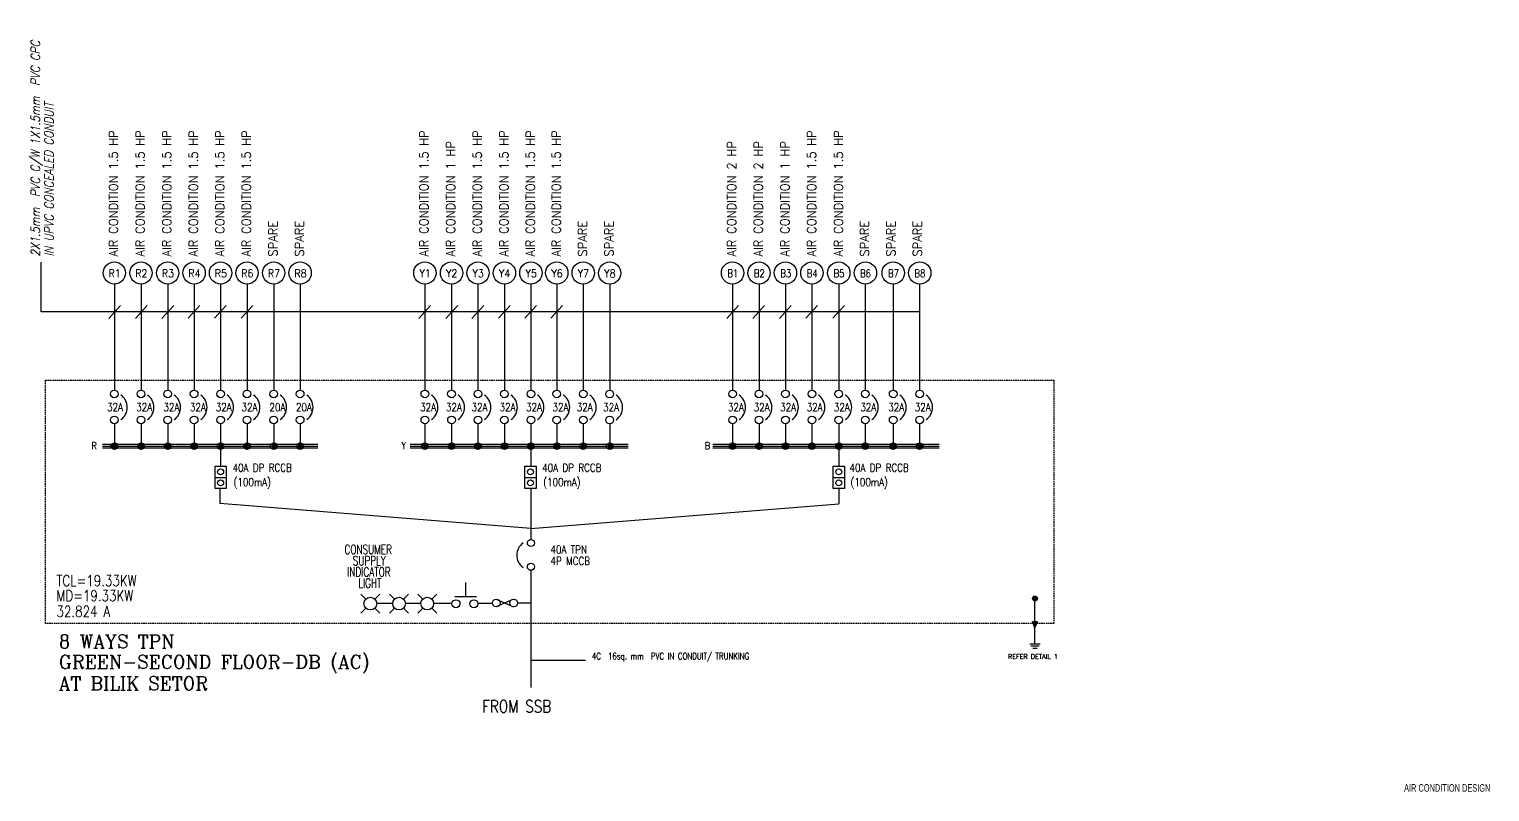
# Model space of a CAD drawing. Header units: inches. Extents: x -86408137 to 595769, y 1041006 to 3160331.
# Drawn here: x 389737 to 463115, y 1107841 to 1146161 of the extents above; entities that cross this region are included whole.
import ezdxf
from ezdxf.enums import TextEntityAlignment as Align

# ---------------------------------------------------------------- set-up
doc = ezdxf.new("R2010")
doc.units = ezdxf.units.IN
doc.header["$MEASUREMENT"] = 0
doc.linetypes.add('HIDDEN', pattern=[0.375, 0.25, -0.125])
for name, color, linetype in [('$_KOD', 7, 'Continuous'), ('BANGUNAN', 4, 'Continuous'), ('BORDER', 6, 'Continuous'), ('LAMPU', 7, 'Continuous'), ('LYT', 7, 'Continuous')]:
    doc.layers.add(name, color=color, linetype=linetype)
doc.styles.add('ITALICC', font='ITALICC.SHX', dxfattribs={"width": 0.7})
doc.styles.add('ROMANC', font='ROMANC', dxfattribs={"width": 0.8, "height": 250})
doc.styles.add('ROMAND', font='ROMAND', dxfattribs={"width": 0.75, "height": 600})
doc.styles.add('ROMANS', font='ROMANS', dxfattribs={"width": 0.7})
doc.styles.add('SANSSERIF', font='SAS_____.pfb', dxfattribs={"width": 0.7, "height": 700})

msp = doc.modelspace()

# ---------------------------------------------------------------- linework, layer by layer
at = {"layer": '$_KOD', "color": 3, "linetype": 'Continuous'}
for p, q in [((390344, 1131960, 0), (390344, 1134450, 0)), ((394332, 1132274, 0), (393739, 1131632, 0)), ((395667, 1132274, 0), (395074, 1131632, 0)), ((397001, 1132274, 0), (396408, 1131632, 0)), ((398310, 1132282, 0), (397717, 1131640, 0)), ((399639, 1132282, 0), (399046, 1131640, 0)), ((400978, 1132282, 0), (400385, 1131640, 0)), ((409906, 1132274, 0), (409313, 1131632, 0)), ((411265, 1132274, 0), (410672, 1131632, 0)), ((412575, 1132274, 0), (411982, 1131632, 0)), ((413899, 1132279, 0), (413306, 1131637, 0)), ((415228, 1132278, 0), (414635, 1131636, 0)), ((416529, 1132278, 0), (415936, 1131636, 0)), ((425374, 1132274, 0), (424781, 1131632, 0)), ((426684, 1132274, 0), (426091, 1131632, 0)), ((428019, 1132274, 0), (427425, 1131632, 0)), ((429348, 1132275, 0), (428755, 1131633, 0)), ((430696, 1132275, 0), (430103, 1131633, 0)), ((434472, 1131963, 0), (390344, 1131960, 0))]:
    msp.add_line(p, q, dxfattribs=at)
at = {"color": 0}
for p, q in [((393867, 1125281, 0), (393867, 1125140, 0)), ((393900, 1125328, 0), (393900, 1125093, 0)), ((393934, 1125354, 0), (393934, 1125067, 0)), ((393967, 1125369, 0), (393967, 1125052, 0)), ((394001, 1125375, 0), (394001, 1125046, 0)), ((394034, 1125375, 0), (394034, 1125046, 0)), ((394068, 1125368, 0), (394068, 1125053, 0)), ((394101, 1125353, 0), (394101, 1125068, 0)), ((394135, 1125326, 0), (394135, 1125095, 0)), ((394168, 1125276, 0), (394168, 1125145, 0)), ((395205, 1125281, 0), (395205, 1125140, 0)), ((395239, 1125328, 0), (395239, 1125093, 0)), ((395272, 1125354, 0), (395272, 1125067, 0)), ((395306, 1125369, 0), (395306, 1125052, 0)), ((395339, 1125375, 0), (395339, 1125046, 0)), ((395373, 1125375, 0), (395373, 1125046, 0)), ((395406, 1125368, 0), (395406, 1125053, 0)), ((395440, 1125353, 0), (395440, 1125068, 0)), ((395473, 1125326, 0), (395473, 1125095, 0)), ((395507, 1125276, 0), (395507, 1125145, 0)), ((396544, 1125281, 0), (396544, 1125140, 0)), ((396577, 1125328, 0), (396577, 1125093, 0)), ((396611, 1125354, 0), (396611, 1125067, 0)), ((396645, 1125369, 0), (396645, 1125052, 0)), ((396678, 1125375, 0), (396678, 1125046, 0)), ((396712, 1125375, 0), (396712, 1125046, 0)), ((396745, 1125368, 0), (396745, 1125053, 0)), ((396779, 1125353, 0), (396779, 1125068, 0)), ((396812, 1125326, 0), (396812, 1125095, 0)), ((396846, 1125276, 0), (396846, 1125145, 0)), ((397873, 1125281, 0), (397873, 1125140, 0)), ((397907, 1125328, 0), (397907, 1125093, 0)), ((397940, 1125354, 0), (397940, 1125067, 0)), ((397974, 1125369, 0), (397974, 1125052, 0)), ((398007, 1125375, 0), (398007, 1125046, 0)), ((398041, 1125375, 0), (398041, 1125046, 0)), ((398074, 1125368, 0), (398074, 1125053, 0)), ((398108, 1125353, 0), (398108, 1125068, 0)), ((398141, 1125326, 0), (398141, 1125095, 0)), ((398175, 1125276, 0), (398175, 1125145, 0)), ((399269, 1125354, 0), (399269, 1125067, 0)), ((399303, 1125369, 0), (399303, 1125052, 0)), ((399336, 1125375, 0), (399336, 1125046, 0)), ((399370, 1125375, 0), (399370, 1125046, 0)), ((399403, 1125368, 0), (399403, 1125053, 0)), ((399437, 1125353, 0), (399437, 1125068, 0)), ((400531, 1125281, 0), (400531, 1125140, 0)), ((400565, 1125328, 0), (400565, 1125093, 0)), ((400598, 1125354, 0), (400598, 1125067, 0)), ((400632, 1125369, 0), (400632, 1125052, 0)), ((400666, 1125375, 0), (400666, 1125046, 0)), ((400699, 1125375, 0), (400699, 1125046, 0)), ((400733, 1125368, 0), (400733, 1125053, 0)), ((400766, 1125353, 0), (400766, 1125068, 0)), ((400800, 1125326, 0), (400800, 1125095, 0)), ((400833, 1125276, 0), (400833, 1125145, 0)), ((401937, 1125354, 0), (401937, 1125067, 0)), ((401971, 1125369, 0), (401971, 1125052, 0)), ((402004, 1125375, 0), (402004, 1125046, 0)), ((402038, 1125375, 0), (402038, 1125046, 0)), ((402071, 1125368, 0), (402071, 1125053, 0)), ((402105, 1125353, 0), (402105, 1125068, 0)), ((403266, 1125354, 0), (403266, 1125067, 0)), ((403300, 1125369, 0), (403300, 1125052, 0)), ((403333, 1125375, 0), (403333, 1125046, 0)), ((403367, 1125375, 0), (403367, 1125046, 0)), ((403400, 1125368, 0), (403400, 1125053, 0)), ((403434, 1125353, 0), (403434, 1125068, 0)), ((409465, 1125281, 0), (409465, 1125140, 0)), ((409499, 1125328, 0), (409499, 1125093, 0)), ((409532, 1125354, 0), (409532, 1125067, 0)), ((409566, 1125369, 0), (409566, 1125052, 0)), ((409599, 1125375, 0), (409599, 1125046, 0)), ((409633, 1125375, 0), (409633, 1125046, 0)), ((409666, 1125368, 0), (409666, 1125053, 0)), ((409700, 1125353, 0), (409700, 1125068, 0)), ((409733, 1125326, 0), (409733, 1125095, 0)), ((409767, 1125276, 0), (409767, 1125145, 0)), ((410804, 1125281, 0), (410804, 1125140, 0)), ((410837, 1125328, 0), (410837, 1125093, 0)), ((410871, 1125354, 0), (410871, 1125067, 0)), ((410904, 1125369, 0), (410904, 1125052, 0)), ((410938, 1125375, 0), (410938, 1125046, 0)), ((410972, 1125375, 0), (410972, 1125046, 0)), ((411005, 1125368, 0), (411005, 1125053, 0)), ((411039, 1125353, 0), (411039, 1125068, 0)), ((411072, 1125326, 0), (411072, 1125095, 0)), ((411106, 1125276, 0), (411106, 1125145, 0)), ((412133, 1125281, 0), (412133, 1125140, 0)), ((412167, 1125328, 0), (412167, 1125093, 0)), ((412200, 1125354, 0), (412200, 1125067, 0)), ((412234, 1125369, 0), (412234, 1125052, 0)), ((412267, 1125375, 0), (412267, 1125046, 0)), ((412301, 1125375, 0), (412301, 1125046, 0)), ((412334, 1125368, 0), (412334, 1125053, 0)), ((412368, 1125353, 0), (412368, 1125068, 0)), ((412399, 1125322, 0), (412399, 1125090, 0)), ((412432, 1125272, 0), (412432, 1125140, 0)), ((413500, 1125281, 0), (413500, 1125140, 0)), ((413533, 1125328, 0), (413533, 1125093, 0)), ((413563, 1125369, 0), (413563, 1125052, 0)), ((413567, 1125354, 0), (413567, 1125067, 0)), ((413596, 1125375, 0), (413596, 1125046, 0)), ((413630, 1125375, 0), (413630, 1125046, 0)), ((413663, 1125368, 0), (413663, 1125053, 0)), ((413697, 1125353, 0), (413697, 1125068, 0)), ((413730, 1125326, 0), (413730, 1125095, 0)), ((413764, 1125276, 0), (413764, 1125145, 0)), ((414791, 1125281, 0), (414791, 1125140, 0)), ((414791, 1125281, 0), (414791, 1125140, 0)), ((414825, 1125328, 0), (414825, 1125093, 0)), ((414825, 1125328, 0), (414825, 1125093, 0)), ((414858, 1125354, 0), (414858, 1125067, 0)), ((414858, 1125354, 0), (414858, 1125067, 0)), ((414892, 1125369, 0), (414892, 1125052, 0)), ((414892, 1125369, 0), (414892, 1125052, 0)), ((414925, 1125375, 0), (414925, 1125046, 0)), ((414925, 1125375, 0), (414925, 1125046, 0)), ((414959, 1125375, 0), (414959, 1125046, 0)), ((414959, 1125375, 0), (414959, 1125046, 0)), ((414992, 1125368, 0), (414992, 1125053, 0)), ((414992, 1125368, 0), (414992, 1125053, 0)), ((415026, 1125353, 0), (415026, 1125068, 0)), ((415026, 1125353, 0), (415026, 1125068, 0)), ((415060, 1125326, 0), (415060, 1125095, 0)), ((415060, 1125326, 0), (415060, 1125095, 0)), ((415093, 1125276, 0), (415093, 1125145, 0)), ((415093, 1125276, 0), (415093, 1125145, 0)), ((416092, 1125281, 0), (416092, 1125140, 0)), ((416125, 1125328, 0), (416125, 1125093, 0)), ((416159, 1125354, 0), (416159, 1125067, 0)), ((416192, 1125369, 0), (416192, 1125052, 0)), ((416226, 1125375, 0), (416226, 1125046, 0)), ((416259, 1125375, 0), (416259, 1125046, 0)), ((416293, 1125368, 0), (416293, 1125053, 0)), ((416326, 1125353, 0), (416326, 1125068, 0)), ((416360, 1125326, 0), (416360, 1125095, 0)), ((416394, 1125276, 0), (416394, 1125145, 0)), ((417488, 1125354, 0), (417488, 1125067, 0)), ((417522, 1125369, 0), (417522, 1125052, 0)), ((417555, 1125375, 0), (417555, 1125046, 0)), ((417589, 1125375, 0), (417589, 1125046, 0)), ((417622, 1125368, 0), (417622, 1125053, 0)), ((417656, 1125353, 0), (417656, 1125068, 0)), ((418817, 1125349, 0), (418817, 1125063, 0)), ((418851, 1125364, 0), (418851, 1125048, 0)), ((418884, 1125371, 0), (418884, 1125041, 0)), ((418918, 1125371, 0), (418918, 1125041, 0)), ((418951, 1125363, 0), (418951, 1125049, 0)), ((418985, 1125348, 0), (418985, 1125064, 0)), ((424923, 1125281, 0), (424923, 1125140, 0)), ((424957, 1125328, 0), (424957, 1125093, 0)), ((424990, 1125354, 0), (424990, 1125067, 0)), ((425024, 1125369, 0), (425024, 1125052, 0)), ((425057, 1125375, 0), (425057, 1125046, 0)), ((425091, 1125375, 0), (425091, 1125046, 0)), ((425124, 1125368, 0), (425124, 1125053, 0)), ((425158, 1125353, 0), (425158, 1125068, 0)), ((425191, 1125326, 0), (425191, 1125095, 0)), ((425225, 1125276, 0), (425225, 1125145, 0)), ((426252, 1125281, 0), (426252, 1125140, 0)), ((426286, 1125328, 0), (426286, 1125093, 0)), ((426319, 1125354, 0), (426319, 1125067, 0)), ((426353, 1125369, 0), (426353, 1125052, 0)), ((426386, 1125375, 0), (426386, 1125046, 0)), ((426420, 1125375, 0), (426420, 1125046, 0)), ((426453, 1125368, 0), (426453, 1125053, 0)), ((426487, 1125353, 0), (426487, 1125068, 0)), ((426520, 1125326, 0), (426520, 1125095, 0)), ((426554, 1125276, 0), (426554, 1125145, 0)), ((427581, 1125281, 0), (427581, 1125140, 0)), ((427615, 1125328, 0), (427615, 1125093, 0)), ((427648, 1125354, 0), (427648, 1125067, 0)), ((427682, 1125369, 0), (427682, 1125052, 0)), ((427716, 1125375, 0), (427716, 1125046, 0)), ((427749, 1125375, 0), (427749, 1125046, 0)), ((427783, 1125368, 0), (427783, 1125053, 0)), ((427816, 1125353, 0), (427816, 1125068, 0)), ((427850, 1125326, 0), (427850, 1125095, 0)), ((427883, 1125276, 0), (427883, 1125145, 0)), ((428911, 1125281, 0), (428911, 1125140, 0)), ((428944, 1125328, 0), (428944, 1125093, 0)), ((428978, 1125354, 0), (428978, 1125067, 0)), ((429011, 1125369, 0), (429011, 1125052, 0)), ((429045, 1125375, 0), (429045, 1125046, 0)), ((429078, 1125375, 0), (429078, 1125046, 0)), ((429112, 1125368, 0), (429112, 1125053, 0)), ((429145, 1125353, 0), (429145, 1125068, 0)), ((429179, 1125326, 0), (429179, 1125095, 0)), ((429212, 1125276, 0), (429212, 1125145, 0)), ((430259, 1125281, 0), (430259, 1125140, 0)), ((430260, 1125281, 0), (430260, 1125140, 0)), ((430292, 1125328, 0), (430292, 1125093, 0)), ((430294, 1125328, 0), (430294, 1125093, 0)), ((430326, 1125354, 0), (430326, 1125067, 0)), ((430327, 1125354, 0), (430327, 1125067, 0)), ((430359, 1125369, 0), (430359, 1125052, 0)), ((430361, 1125369, 0), (430361, 1125052, 0)), ((430393, 1125375, 0), (430393, 1125046, 0)), ((430394, 1125375, 0), (430394, 1125046, 0)), ((430426, 1125375, 0), (430426, 1125046, 0)), ((430428, 1125375, 0), (430428, 1125046, 0)), ((430460, 1125368, 0), (430460, 1125053, 0)), ((430461, 1125368, 0), (430461, 1125053, 0)), ((430494, 1125353, 0), (430494, 1125068, 0)), ((430495, 1125353, 0), (430495, 1125068, 0)), ((430527, 1125326, 0), (430527, 1125095, 0)), ((430528, 1125326, 0), (430528, 1125095, 0)), ((430561, 1125276, 0), (430561, 1125145, 0)), ((430562, 1125276, 0), (430562, 1125145, 0)), ((431588, 1125281, 0), (431588, 1125140, 0)), ((431622, 1125328, 0), (431622, 1125093, 0)), ((431655, 1125354, 0), (431655, 1125067, 0)), ((431689, 1125369, 0), (431689, 1125052, 0)), ((431722, 1125375, 0), (431722, 1125046, 0)), ((431756, 1125375, 0), (431756, 1125046, 0)), ((431789, 1125368, 0), (431789, 1125053, 0)), ((431823, 1125353, 0), (431823, 1125068, 0)), ((431856, 1125326, 0), (431856, 1125095, 0)), ((431890, 1125276, 0), (431890, 1125145, 0)), ((433026, 1125328, 0), (433026, 1125093, 0)), ((433060, 1125354, 0), (433060, 1125067, 0)), ((433093, 1125369, 0), (433093, 1125052, 0)), ((433127, 1125375, 0), (433127, 1125046, 0)), ((433160, 1125375, 0), (433160, 1125046, 0)), ((433194, 1125368, 0), (433194, 1125053, 0)), ((433227, 1125353, 0), (433227, 1125068, 0)), ((433261, 1125326, 0), (433261, 1125095, 0)), ((434356, 1125328, 0), (434356, 1125093, 0)), ((434389, 1125354, 0), (434389, 1125067, 0)), ((434423, 1125369, 0), (434423, 1125052, 0)), ((434456, 1125375, 0), (434456, 1125046, 0)), ((434490, 1125375, 0), (434490, 1125046, 0)), ((434523, 1125368, 0), (434523, 1125053, 0)), ((434557, 1125353, 0), (434557, 1125068, 0)), ((434590, 1125326, 0), (434590, 1125095, 0))]:
    msp.add_line(p, q, dxfattribs=at)
at = {"linetype": 'Continuous'}
for p, q in [((411668, 1117635, 0), (411668, 1118358, 0)), ((412213, 1117645, 0), (411121, 1117645, 0)), ((413013, 1117298, 0), (412259, 1117298, 0))]:
    msp.add_line(p, q, dxfattribs=at)
for p, q in [((406398, 1117776, 0), (406649, 1117525, 0)), ((407354, 1117776, 0), (407103, 1117525, 0)), ((407839, 1117776, 0), (408091, 1117525, 0)), ((408796, 1117776, 0), (408544, 1117525, 0)), ((409254, 1117776, 0), (409506, 1117525, 0)), ((410211, 1117776, 0), (409959, 1117525, 0)), ((406649, 1117072, 0), (406398, 1116820, 0)), ((407103, 1117072, 0), (407354, 1116820, 0)), ((407997, 1117298, 0), (407197, 1117298, 0)), ((408091, 1117072, 0), (407839, 1116820, 0)), ((408544, 1117072, 0), (408796, 1116820, 0)), ((409412, 1117298, 0), (408638, 1117298, 0)), ((409506, 1117072, 0), (409254, 1116820, 0)), ((409959, 1117072, 0), (410211, 1116820, 0)), ((410971, 1117298, 0), (410053, 1117298, 0)), ((414074, 1117521, 0), (413204, 1117135, 0)), ((413204, 1117521, 0), (414074, 1117135, 0)), ((414246, 1117328, 0), (414941, 1117328, 0))]:
    msp.add_line(p, q)
for centre, major_axis, start_param, end_param in [((406876, 1117298, 0), (-321, 0), 3.142456, 9.425641), ((408318, 1117298, 0), (-321, 0), 3.142456, 9.425641), ((409733, 1117298, 0), (-321, 0), 3.142257450994299, 9.425442758173885), ((411175, 1117290, 0), (204, 0), -0.000944, 6.282241), ((412077, 1117290, 0), (204, 0), -0.000944, 6.282241), ((413204, 1117328, 0), (193, 0), -0.001295, 6.28189), ((414074, 1117328, 0), (193, 0), -0.002365596403363535, 6.280819710776223)]:
    msp.add_ellipse(centre, major_axis=major_axis, ratio=1, start_param=start_param, end_param=end_param)
at = {"layer": 'BANGUNAN', "color": 255, "linetype": 'Continuous'}
for p, q in [((394016, 1133351, 0), (394016, 1128027, 0)), ((395355, 1133351, 0), (395355, 1128027, 0)), ((396694, 1133351, 0), (396694, 1128027, 0)), ((398023, 1133351, 0), (398023, 1128027, 0)), ((399352, 1133351, 0), (399352, 1128027, 0)), ((400681, 1133351, 0), (400681, 1128027, 0)), ((402020, 1133351, 0), (402020, 1128027, 0)), ((403349, 1133351, 0), (403349, 1128027, 0)), ((409615, 1133351, 0), (409615, 1128027, 0)), ((410953, 1133351, 0), (410953, 1128027, 0)), ((412283, 1133351, 0), (412283, 1128027, 0)), ((413612, 1133351, 0), (413612, 1128027, 0)), ((414941, 1133351, 0), (414941, 1128027, 0)), ((416241, 1133351, 0), (416241, 1128027, 0)), ((417570, 1133351, 0), (417572, 1128027, 0)), ((418900, 1133347, 0), (418902, 1128023, 0)), ((425073, 1133351, 0), (425073, 1128027, 0)), ((426402, 1133351, 0), (426402, 1128027, 0)), ((427731, 1133351, 0), (427731, 1128027, 0)), ((429060, 1133351, 0), (429060, 1128027, 0)), ((430408, 1133351, 0), (430408, 1128027, 0)), ((431738, 1133351, 0), (431738, 1128027, 0)), ((433142, 1133351, 0), (433142, 1128027, 0)), ((434472, 1133351, 0), (434472, 1128027, 0)), ((394016, 1126334, 0), (394016, 1125210, 0)), ((395355, 1126334, 0), (395355, 1125210, 0)), ((396694, 1126334, 0), (396694, 1125210, 0)), ((398023, 1126334, 0), (398023, 1125210, 0)), ((399352, 1126334, 0), (399352, 1125210, 0)), ((400681, 1126334, 0), (400681, 1125210, 0)), ((402020, 1126334, 0), (402020, 1125210, 0)), ((403349, 1126334, 0), (403349, 1125210, 0)), ((409615, 1126334, 0), (409615, 1125210, 0)), ((410954, 1126334, 0), (410954, 1125210, 0)), ((412283, 1126334, 0), (412283, 1125210, 0)), ((413612, 1126334, 0), (413612, 1125210, 0)), ((414941, 1126334, 0), (414941, 1125210, 0)), ((416242, 1126334, 0), (416242, 1125210, 0)), ((417571, 1126334, 0), (417571, 1125210, 0)), ((418900, 1126330, 0), (418900, 1125206, 0)), ((425073, 1126334, 0), (425073, 1125210, 0)), ((426402, 1126334, 0), (426402, 1125210, 0)), ((427731, 1126334, 0), (427731, 1125210, 0)), ((429060, 1126334, 0), (429060, 1125210, 0)), ((430409, 1126334, 0), (430409, 1125210, 0)), ((431738, 1126334, 0), (431738, 1125210, 0)), ((433143, 1126334, 0), (433143, 1125210, 0)), ((434472, 1126334, 0), (434472, 1125210, 0)), ((393419, 1125304, 0), (404237, 1125304, 0)), ((393419, 1125210, 0), (404237, 1125210, 0)), ((393419, 1125117, 0), (404237, 1125117, 0)), ((408883, 1125304, 0), (419832, 1125304, 0)), ((408883, 1125210, 0), (419832, 1125210, 0)), ((408883, 1125117, 0), (419832, 1125117, 0)), ((424087, 1125304, 0), (435454, 1125304, 0)), ((424087, 1125210, 0), (435454, 1125210, 0)), ((424087, 1125117, 0), (435454, 1125117, 0)), ((440266, 1116086, 0), (440143, 1116390, 0)), ((440266, 1116086, 0), (440390, 1116390, 0))]:
    msp.add_line(p, q, dxfattribs=at)
at = {"layer": 'BANGUNAN', "color": 255}
for p, q in [((399351, 1125210, 0), (399351, 1124202, 0)), ((414941, 1125210, 0), (414941, 1124202, 0)), ((430410, 1125210, 0), (430410, 1124202, 0)), ((399072, 1123077, 0), (399072, 1124202, 0)), ((399072, 1124202, 0), (399635, 1124202, 0)), ((399635, 1124202, 0), (399635, 1123077, 0)), ((414635, 1124202, 0), (415198, 1124202, 0)), ((414635, 1123077, 0), (414635, 1124202, 0)), ((415198, 1124202, 0), (415198, 1123077, 0)), ((430127, 1124202, 0), (430690, 1124202, 0)), ((430127, 1123077, 0), (430127, 1124202, 0)), ((430690, 1124202, 0), (430690, 1123077, 0)), ((399072, 1123640, 0), (399635, 1123640, 0)), ((414635, 1123640, 0), (415198, 1123640, 0)), ((430127, 1123640, 0), (430690, 1123640, 0)), ((399635, 1123077, 0), (399072, 1123077, 0)), ((399322, 1123077, 0), (399322, 1122332, 0)), ((415198, 1123077, 0), (414635, 1123077, 0)), ((414941, 1123077, 0), (414941, 1120518, 0)), ((430690, 1123077, 0), (430127, 1123077, 0)), ((430416, 1123067, 0), (430416, 1122317, 0)), ((414941, 1121070, 0), (399322, 1122332, 0)), ((414941, 1121070, 0), (430416, 1122317, 0)), ((414941, 1118972, 0), (414941, 1113078, 0)), ((440143, 1117550, 0), (440270, 1117676, 0)), ((440144, 1117570, 0), (440250, 1117675, 0)), ((440145, 1117533, 0), (440287, 1117675, 0)), ((440149, 1117518, 0), (440302, 1117671, 0)), ((440150, 1117594, 0), (440226, 1117669, 0)), ((440154, 1117504, 0), (440315, 1117666, 0)), ((440160, 1117492, 0), (440328, 1117660, 0)), ((440167, 1117481, 0), (440339, 1117652, 0)), ((440176, 1117470, 0), (440349, 1117644, 0)), ((440185, 1117461, 0), (440358, 1117635, 0)), ((440195, 1117453, 0), (440367, 1117624, 0)), ((440207, 1117446, 0), (440374, 1117613, 0)), ((440219, 1117440, 0), (440380, 1117600, 0)), ((440233, 1117435, 0), (440385, 1117586, 0)), ((440249, 1117432, 0), (440388, 1117571, 0)), ((440266, 1117431, 0), (440389, 1117554, 0)), ((440266, 1115273, 0), (440266, 1117553, 0)), ((440286, 1117432, 0), (440388, 1117534, 0)), ((440312, 1117439, 0), (440380, 1117508, 0)), ((440143, 1116390, 0), (440390, 1116390, 0)), ((440146, 1116381, 0), (440156, 1116390, 0)), ((440152, 1116367, 0), (440175, 1116390, 0)), ((440157, 1116354, 0), (440193, 1116390, 0)), ((440163, 1116341, 0), (440212, 1116390, 0)), ((440168, 1116328, 0), (440231, 1116390, 0)), ((440173, 1116314, 0), (440249, 1116390, 0)), ((440179, 1116301, 0), (440268, 1116390, 0)), ((440184, 1116288, 0), (440286, 1116390, 0)), ((440189, 1116275, 0), (440305, 1116390, 0)), ((440195, 1116262, 0), (440324, 1116390, 0)), ((440200, 1116248, 0), (440342, 1116390, 0)), ((440206, 1116235, 0), (440361, 1116390, 0)), ((440211, 1116222, 0), (440379, 1116390, 0)), ((440216, 1116209, 0), (440385, 1116377, 0)), ((440222, 1116195, 0), (440372, 1116345, 0)), ((440227, 1116182, 0), (440359, 1116314, 0)), ((440232, 1116169, 0), (440346, 1116283, 0)), ((440238, 1116156, 0), (440334, 1116251, 0)), ((440243, 1116142, 0), (440321, 1116220, 0)), ((440249, 1116129, 0), (440308, 1116189, 0)), ((440254, 1116116, 0), (440295, 1116157, 0)), ((440259, 1116103, 0), (440283, 1116126, 0)), ((440265, 1116090, 0), (440270, 1116095, 0)), ((440003, 1115273, 0), (440529, 1115273, 0)), ((440056, 1115168, 0), (440477, 1115168, 0)), ((440161, 1115062, 0), (440372, 1115062, 0))]:
    msp.add_line(p, q, dxfattribs=at)
at = {"layer": 'BANGUNAN', "color": 4, "linetype": 'HIDDEN', "ltscale": 300, "elevation": 0}
msp.add_lwpolyline([(390563, 1128520), (441217, 1128520), (441217, 1116296), (390563, 1116296)], close=True, dxfattribs=at)
at = {"layer": 'BANGUNAN', "color": 255, "linetype": 'Continuous'}
for centre, radius in [((394016, 1133912, 0), 561), ((395355, 1133912, 0), 561), ((396694, 1133912, 0), 561), ((398023, 1133912, 0), 561), ((399352, 1133912, 0), 561), ((400681, 1133912, 0), 561), ((402020, 1133912, 0), 561), ((403349, 1133912, 0), 561), ((409615, 1133912, 0), 561), ((410953, 1133912, 0), 561), ((412283, 1133912, 0), 561), ((413612, 1133912, 0), 561), ((414941, 1133912, 0), 561), ((416241, 1133912, 0), 561), ((417570, 1133912, 0), 561), ((418900, 1133908, 0), 561), ((425073, 1133912, 0), 561), ((426402, 1133912, 0), 561), ((427731, 1133912, 0), 561), ((429060, 1133912, 0), 561), ((430408, 1133912, 0), 561), ((431747, 1133912, 0), 561), ((433142, 1133912, 0), 561), ((434481, 1133912, 0), 561), ((394016, 1127834, 0), 193), ((395355, 1127834, 0), 193), ((396694, 1127834, 0), 193), ((398023, 1127834, 0), 193), ((399352, 1127834, 0), 193), ((400681, 1127834, 0), 193), ((402020, 1127834, 0), 193), ((403349, 1127834, 0), 193), ((409615, 1127834, 0), 193), ((410953, 1127834, 0), 193), ((412283, 1127834, 0), 193), ((413612, 1127834, 0), 193), ((414941, 1127834, 0), 193), ((416241, 1127834, 0), 193), ((417570, 1127834, 0), 193), ((418900, 1127829, 0), 193), ((425073, 1127834, 0), 193), ((426402, 1127834, 0), 193), ((427731, 1127834, 0), 193), ((429060, 1127834, 0), 193), ((430408, 1127834, 0), 193), ((431738, 1127834, 0), 193), ((433142, 1127834, 0), 193), ((434472, 1127834, 0), 193), ((394016, 1126527, 0), 193), ((395355, 1126527, 0), 193), ((396694, 1126527, 0), 193), ((398023, 1126527, 0), 193), ((399352, 1126527, 0), 193), ((400681, 1126527, 0), 193), ((402020, 1126527, 0), 193), ((403349, 1126527, 0), 193), ((409615, 1126527, 0), 193), ((410954, 1126527, 0), 193), ((412283, 1126527, 0), 193), ((413612, 1126527, 0), 193), ((414941, 1126527, 0), 193), ((416242, 1126527, 0), 193), ((417571, 1126527, 0), 193), ((418900, 1126523, 0), 193), ((425073, 1126527, 0), 193), ((426402, 1126527, 0), 193), ((427731, 1126527, 0), 193), ((429060, 1126527, 0), 193), ((430409, 1126527, 0), 193), ((431738, 1126527, 0), 193), ((433143, 1126527, 0), 193), ((434472, 1126527, 0), 193), ((394016, 1125210, 0), 166), ((395355, 1125210, 0), 166), ((396694, 1125210, 0), 166), ((398023, 1125210, 0), 166), ((399352, 1125210, 0), 166), ((400681, 1125210, 0), 166), ((402020, 1125210, 0), 166), ((403349, 1125210, 0), 166), ((409615, 1125210, 0), 166), ((410954, 1125210, 0), 166), ((412283, 1125210, 0), 166), ((413612, 1125210, 0), 166), ((414941, 1125210, 0), 166), ((414941, 1125210, 0), 166), ((416242, 1125210, 0), 166), ((417571, 1125210, 0), 166), ((418900, 1125206, 0), 166), ((425073, 1125210, 0), 166), ((426402, 1125210, 0), 166), ((427731, 1125210, 0), 166), ((429060, 1125210, 0), 166), ((430409, 1125210, 0), 166), ((430410, 1125210, 0), 166), ((431738, 1125210, 0), 166), ((433143, 1125210, 0), 166), ((434472, 1125210, 0), 166), ((399355, 1123917, 0), 150), ((399355, 1123364, 0), 150), ((414919, 1123917, 0), 150), ((414919, 1123364, 0), 150), ((430410, 1123917, 0), 150), ((430410, 1123364, 0), 150), ((414941, 1120342, 0), 176), ((414941, 1119147, 0), 176), ((440266, 1117553, 0), 123)]:
    msp.add_circle(centre, radius, dxfattribs=at)
for centre, start, end in [((393914, 1127158, 0), 305.15395, 55.05102), ((395253, 1127158, 0), 305.15395, 55.05102), ((396592, 1127158, 0), 305.15395, 55.05102), ((397921, 1127158, 0), 305.15395, 55.05102), ((399250, 1127158, 0), 305.15395, 55.05102), ((400579, 1127158, 0), 305.15395, 55.05102), ((401918, 1127158, 0), 305.15395, 55.05102), ((403247, 1127158, 0), 305.15395, 55.05102), ((409513, 1127158, 0), 305.15395, 55.05102), ((410852, 1127158, 0), 305.15395, 55.05102), ((412181, 1127158, 0), 305.15395, 55.05102), ((413510, 1127158, 0), 305.15395, 55.05102), ((414839, 1127158, 0), 305.15395, 55.05102), ((416140, 1127158, 0), 305.15395, 55.05102), ((417469, 1127158, 0), 305.15395, 55.05102), ((418798, 1127154, 0), 305.15395, 55.05102), ((424971, 1127158, 0), 305.15395, 55.05102), ((426300, 1127158, 0), 305.15395, 55.05102), ((427629, 1127158, 0), 305.15395, 55.05102), ((428958, 1127158, 0), 305.15395, 55.05102), ((430307, 1127158, 0), 305.15395, 55.05102), ((431636, 1127158, 0), 305.15395, 55.05102), ((433041, 1127158, 0), 305.15395, 55.05102), ((434370, 1127158, 0), 305.15395, 55.05102), ((414980, 1119730, 0), 124.94898, 234.84605)]:
    msp.add_arc(centre, 752, start, end, dxfattribs=at)
at = {"layer": 'LAMPU', "linetype": 'Continuous'}
msp.add_line((414941, 1114456, 0), (417689, 1114456, 0), dxfattribs=at)

# ---------------------------------------------------------------- texts
at = {"style": 'ROMANS', "width": 0.7}
for s, p in [('CONSUMER', (405579, 1119786, 0)), ('INDICATOR ', (405706, 1118658, 0)), ('SUPPLY', (405992, 1119220, 0)), ('LIGHT', (406267, 1118092, 0))]:
    msp.add_text(s, height=464.3, dxfattribs=at).set_placement(p)
at = {"color": 7, "style": 'ROMAND'}
msp.add_text('REFER DETAIL 1', height=234.74, dxfattribs=at).set_placement((438912, 1114522, 0))
at = {"layer": 'BANGUNAN', "color": 255, "linetype": 'Continuous'}
for s, height, style, width, p in [('2X1.5mm  PVC C/W 1X1.5mm  PVC CPC', 450, 'ITALICC', 0.85, (390273, 1134735, 0)), ('IN UPVC CONCEALED CONDUIT', 450, 'ITALICC', 0.85, (390955, 1134735, 0)), ('AIR CONDITION 1.5 HP ', 445.5, 'ROMANC', 0.95, (394194, 1134735, 0)), ('AIR CONDITION 1.5 HP ', 445.5, 'ROMANC', 0.95, (395532, 1134735, 0)), ('AIR CONDITION 1.5 HP ', 445.5, 'ROMANC', 0.95, (396871, 1134735, 0)), ('AIR CONDITION 1.5 HP ', 445.5, 'ROMANC', 0.95, (398210, 1134735, 0)), ('AIR CONDITION 1.5 HP ', 445.5, 'ROMANC', 0.95, (399539, 1134735, 0)), ('AIR CONDITION 1.5 HP ', 445.5, 'ROMANC', 0.95, (400868, 1134735, 0)), ('AIR CONDITION 1.5 HP ', 445.5, 'ROMANC', 0.95, (409792, 1134735, 0)), ('AIR CONDITION 1.5 HP ', 445.5, 'ROMANC', 0.95, (412470, 1134735, 0)), ('AIR CONDITION 1.5 HP ', 445.5, 'ROMANC', 0.95, (413808, 1134735, 0)), ('AIR CONDITION 1.5 HP ', 445.5, 'ROMANC', 0.95, (415138, 1134735, 0)), ('AIR CONDITION 1.5 HP ', 445.5, 'ROMANC', 0.95, (416438, 1134735, 0)), ('AIR CONDITION 1.5 HP ', 445.5, 'ROMANC', 0.95, (429266, 1134735, 0)), ('AIR CONDITION 1.5 HP ', 445.5, 'ROMANC', 0.95, (430615, 1134735, 0)), ('AIR CONDITION 1 HP ', 445.5, 'ROMANC', 0.95, (411131, 1134735, 0)), ('AIR CONDITION 2 HP ', 445.5, 'ROMANC', 0.95, (425250, 1134735, 0)), ('AIR CONDITION 2 HP ', 445.5, 'ROMANC', 0.95, (426589, 1134735, 0)), ('AIR CONDITION 1 HP', 445.5, 'ROMANC', 0.95, (427928, 1134735, 0)), ('SPARE', 445.5, 'ROMANC', 0.95, (402207, 1134735, 0)), ('SPARE', 445.5, 'ROMANC', 0.95, (403536, 1134735, 0)), ('SPARE', 445.5, 'ROMANC', 0.95, (417758, 1134735, 0)), ('SPARE', 445.5, 'ROMANC', 0.95, (419087, 1134735, 0)), ('SPARE', 445.5, 'ROMANC', 0.95, (431925, 1134735, 0)), ('SPARE', 445.5, 'ROMANC', 0.95, (433254, 1134735, 0)), ('SPARE', 445.5, 'ROMANC', 0.95, (434583, 1134735, 0))]:
    msp.add_text(s, height=height, rotation=90, dxfattribs=dict(at, style=style, width=width)).set_placement(p)
at = {"layer": 'BANGUNAN', "color": 255, "linetype": 'Continuous', "style": 'ROMANS'}
for s, width, p in [('R1', 0.9, (394030, 1133695, 0)), ('R2', 0.9, (395369, 1133695, 0)), ('R3', 0.9, (396708, 1133695, 0)), ('R4', 0.9, (398037, 1133695, 0)), ('R5', 0.9, (399366, 1133695, 0)), ('R6', 0.9, (400695, 1133695, 0)), ('R7', 0.9, (402034, 1133695, 0)), ('R8', 0.9, (403363, 1133695, 0)), ('Y1', 0.9, (409629, 1133695, 0)), ('Y2', 0.9, (410963, 1133695, 0)), ('Y3', 0.9, (412292, 1133695, 0)), ('Y4', 0.9, (413621, 1133695, 0)), ('Y5', 0.9, (414955, 1133695, 0)), ('Y6', 0.9, (416256, 1133695, 0)), ('Y7', 0.9, (417580, 1133695, 0)), ('Y8', 0.9, (418909, 1133690, 0)), ('B1', 0.8, (425087, 1133695, 0)), ('B2', 0.8, (426416, 1133695, 0)), ('B3', 0.8, (427745, 1133695, 0)), ('B4', 0.8, (429074, 1133695, 0)), ('B5', 0.8, (430423, 1133695, 0)), ('B6', 0.8, (431752, 1133695, 0)), ('B7', 0.8, (433157, 1133695, 0)), ('B8', 0.8, (434486, 1133695, 0))]:
    msp.add_text(s, height=390.9, dxfattribs=dict(at, width=width)).set_placement(p, align=Align.CENTER)
at = {"layer": 'BANGUNAN', "color": 255, "linetype": 'Continuous', "width": 0.8}
for s, height, style, p in [('32A', 402.1, 'ROMANS', (393649, 1126966, 0)), ('32A', 402.1, 'ROMANS', (395116, 1126966, 0)), ('32A', 402.1, 'ROMANS', (396481, 1126966, 0)), ('32A', 402.1, 'ROMANS', (397811, 1126966, 0)), ('32A', 402.1, 'ROMANS', (399108, 1126966, 0)), ('32A', 402.1, 'ROMANS', (400404, 1126966, 0)), ('20A', 402.1, 'ROMANS', (401807, 1126966, 0)), ('20A', 402.1, 'ROMANS', (403138, 1126966, 0)), ('32A', 402.1, 'ROMANS', (409376, 1126966, 0)), ('32A', 402.1, 'ROMANS', (410673, 1126966, 0)), ('32A', 402.1, 'ROMANS', (411957, 1126966, 0)), ('32A', 402.1, 'ROMANS', (413368, 1126966, 0)), ('32A', 402.1, 'ROMANS', (414699, 1126966, 0)), ('32A', 402.1, 'ROMANS', (416029, 1126966, 0)), ('32A', 402.1, 'ROMANS', (417245, 1126966, 0)), ('32A', 402.1, 'ROMANS', (418574, 1126962, 0)), ('32A', 402.1, 'ROMANS', (424840, 1126966, 0)), ('32A', 402.1, 'ROMANS', (426136, 1126966, 0)), ('32A', 402.1, 'ROMANS', (427467, 1126966, 0)), ('32A', 402.1, 'ROMANS', (428797, 1126966, 0)), ('32A', 402.1, 'ROMANS', (430162, 1126966, 0)), ('32A', 402.1, 'ROMANS', (431493, 1126966, 0)), ('32A', 402.1, 'ROMANS', (432896, 1126966, 0)), ('32A', 402.1, 'ROMANS', (434227, 1126966, 0)), ('R', 355, 'ROMAND', (392875, 1125055, 0)), ('Y', 355, 'ROMAND', (408443, 1125055, 0)), ('B', 355, 'ROMAND', (423689, 1125055, 0)), ('40A DP RCCB', 402.1, 'ROMANS', (399952, 1123927, 0)), ('40A DP RCCB', 402.1, 'ROMANS', (415507, 1123927, 0)), ('40A DP RCCB', 402.1, 'ROMANS', (430946, 1123927, 0)), ('(100mA)', 402.1, 'ROMANS', (400006, 1123201, 0)), ('(100mA)', 402.1, 'ROMANS', (415562, 1123201, 0)), ('(100mA)', 402.1, 'ROMANS', (431001, 1123201, 0)), ('40A TPN', 402.1, 'ROMANS', (415926, 1119811, 0)), ('4P MCCB', 402.1, 'ROMANS', (415926, 1119241, 0)), ('TCL=19.33KW', 546.75, 'ROMANS', (391105, 1118175, 0)), ('MD=19.33KW', 546.8, 'ROMANS', (391105, 1117421, 0)), ('32.824 A', 546.8, 'ROMANS', (391105, 1116631, 0)), ('FROM SSB', 625.5, 'ROMANS', (412490, 1111823, 0))]:
    msp.add_text(s, height=height, dxfattribs=dict(at, style=style)).set_placement(p)
at = {"layer": 'BANGUNAN', "color": 255, "linetype": 'Continuous', "style": 'ROMANC'}
for s, p in [('8 WAYS TPN ', (391223, 1115060, 0)), ('GREEN-SECOND FLOOR-DB (AC) ', (391223, 1114032, 0)), ('AT BILIK SETOR', (391223, 1112954, 0))]:
    msp.add_text(s, height=675, dxfattribs=at).set_placement(p)
at = {"layer": 'BORDER', "color": 7, "lineweight": 100, "style": 'SANSSERIF', "width": 0.7}
msp.add_text('AIR CONDITION DESIGN', height=380, dxfattribs=at).set_placement((458810, 1107846))
at = {"layer": 'LYT', "color": 7, "linetype": 'Continuous', "style": 'ROMAND', "width": 0.8}
msp.add_text('4C  16sq. mm  PVC IN CONDUIT/ TRUNKING', height=324, dxfattribs=at).set_placement((418003, 1114496, 0))

doc.saveas('drawing.dxf')
